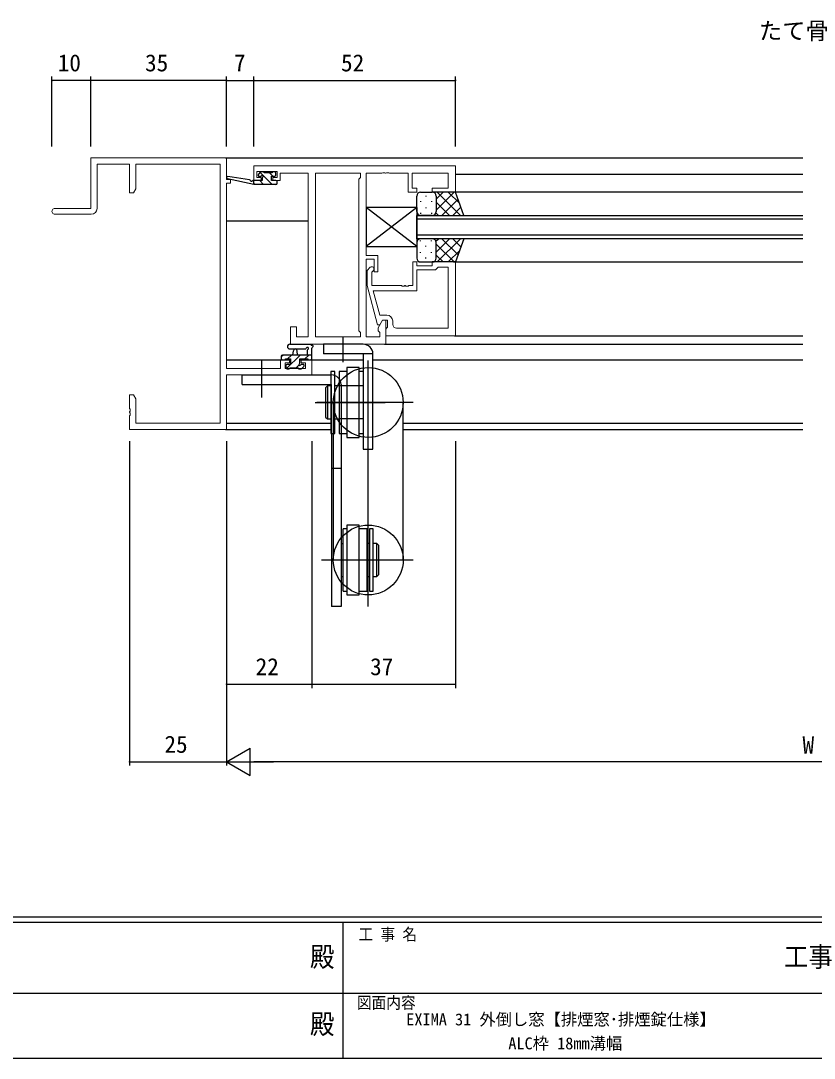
# Model space of a CAD drawing. Units: millimetres, scale not verified. Extents: x -397 to 397, y -282 to 282.
# Drawn here: x -91.9 to 112.5, y -282.1 to -14.7 of the extents above; entities that cross this region are included whole.
import ezdxf
from ezdxf.enums import TextEntityAlignment as Align

# ---------------------------------------------------------------- set-up
doc = ezdxf.new("R2010")
doc.units = ezdxf.units.MM
doc.header["$LTSCALE"] = 2
for name, color, linetype in [('0-1_USER1', 3, 'Continuous'), ('0-3_YKK_12', 2, 'Continuous'), ('0-4_YKK_13', 4, 'Continuous'), ('0-6_YKK_D', 6, 'Continuous'), ('0-7_YKK_ZWAK', 7, 'Continuous')]:
    doc.layers.add(name, color=color, linetype=linetype)
doc.layers.add('0-2_YKK_11', color=7, linetype='Continuous', lineweight=18)
doc.styles.add('ＭＳ ゴシック', font='')
doc.styles.get('ＭＳ ゴシック').set_extended_font_data('MS Gothic')

msp = doc.modelspace()

# ---------------------------------------------------------------- linework, layer by layer
at = {"layer": '0-2_YKK_11'}
for p, q in [((-15.942, -96.17), (-15.942, -54.03)), ((-73.742, -64.6), (-83.122, -64.6)), ((3.928, -92.97), (3.928, -92.1))]:
    msp.add_line(p, q, dxfattribs=at)
for points in [[(-83.122, -63.1), (-73.872, -63.1), (-73.872, -50.1), (-38.872, -50.1), (-38.872, -55.6), (-37.872, -55.6), (-37.872, -56.6), (-38.872, -56.6), (-38.872, -104.37), (-24.972, -104.37), (-24.972, -102.1), (-22.672, -102.1), (-22.672, -102.9), (-23.772, -102.9), (-23.772, -104.37), (-18.502, -104.37), (-18.502, -102.9), (-19.672, -102.9), (-19.672, -102.1), (-16.872, -102.1), (-16.872, -106), (-38.872, -106), (-38.872, -120.1), (-63.872, -120.1), (-63.872, -116.558), (-63.752, -116.375), (-63.752, -115.825), (-63.872, -115.642), (-63.872, -115.558), (-63.752, -115.375), (-63.752, -114.825), (-63.872, -114.642), (-63.872, -111.1), (-62.872, -111.1), (-62.242, -112.191), (-62.242, -118.47), (-40.502, -118.47)], [(-40.502, -118.47), (-40.502, -51.73), (-62.242, -51.73), (-62.242, -58.009), (-62.872, -59.1), (-63.872, -59.1), (-63.872, -51.73), (-72.242, -51.73), (-72.242, -63.1)], [(-31.872, -52.1), (20.128, -52.1), (20.128, -58.9), (14.128, -58.9), (14.128, -57.9), (18.198, -57.9), (18.198, -54.03), (8.928, -54.03), (8.928, -57.9), (10.128, -57.9), (10.128, -58.9), (7.928, -58.9), (7.928, -54.03), (3.086, -54.03), (2.903, -53.91), (2.353, -53.91), (2.17, -54.03), (2.086, -54.03), (1.903, -53.91), (1.353, -53.91), (1.17, -54.03), (-2.872, -54.03), (-2.872, -75.2), (0.128, -75.2), (0.128, -79.4), (-0.872, -79.4), (-0.872, -76.2), (-2.872, -76.2), (-2.872, -96.17), (0.628, -96.17), (0.628, -95.1), (0.198, -94.67), (0.198, -93.857), (1.328, -91.9), (2.128, -91.9), (2.128, -98.1), (-22.372, -98.1), (-22.372, -93.6), (-20.872, -93.6), (-20.872, -96.17)], [(-20.872, -96.17), (-17.872, -96.17), (-17.872, -54.03), (-25.072, -54.03), (-25.072, -54.83), (-25.072, -55.9), (-26.972, -55.9), (-26.972, -55.1), (-25.872, -55.1), (-25.872, -53.6), (-31.072, -53.6), (-31.072, -55.1), (-29.972, -55.1), (-29.972, -55.9), (-31.872, -55.9), (-31.872, -52.1)], [(20.128, -95.9), (20.128, -76.9), (14.128, -76.9), (14.128, -77.9), (10.128, -77.9), (10.128, -76.9), (9.128, -76.9), (9.128, -83), (8.086, -83), (7.903, -83.12), (7.353, -83.12), (7.17, -83), (7.086, -83), (6.903, -83.12), (6.353, -83.12), (6.17, -83), (-1.472, -83), (-1.472, -79.549), (-1.048, -79.124)], [(-1.896, -78.276), (-2.672, -79.051), (-2.672, -82.997), (0.035, -93.1), (0.635, -93.1), (1.328, -91.9), (2.628, -91.9), (2.628, -93.7), (2.428, -93.9), (2.128, -94.2), (2.128, -95.9), (20.128, -95.9)], [(2.428, -90.6), (0.608, -90.6), (-1.08, -84.3), (10.128, -84.3), (10.128, -78.9), (14.928, -78.9), (15.428, -78.4), (15.628, -78.2), (18.198, -78.2), (18.198, -93.97)], [(18.198, -78.2), (18.198, -93.97), (4.928, -93.97)]]:
    msp.add_lwpolyline(points, dxfattribs=at)
msp.add_lwpolyline([(-15.942, -96.17), (-15.942, -54.03), (-4.372, -54.03), (-4.372, -55.1), (-4.802, -55.53), (-4.802, -94.67), (-4.372, -95.1), (-4.372, -96.17)], close=True, dxfattribs=at)
for centre, radius, start, end in [((-83.122, -63.85), 0.75, 89.99999, 270.00001), ((-73.742, -63.1), 1.5, 270.00001, 359.99999), ((-1.472, -78.7), 0.6, 314.99999, 135.00001), ((2.428, -92.1), 1.5, 0.00001, 89.99999), ((4.928, -92.97), 1, 180.00001, 269.99999)]:
    msp.add_arc(centre, radius, start, end, dxfattribs=at)
at = {"layer": '0-3_YKK_12'}
for p, q in [((-39.172, -50.1), (109.628, -50.1)), ((20.128, -54.3), (109.628, -54.3)), ((109.628, -58.9), (14.423, -58.9)), ((-38.872, -66.3), (-17.872, -66.3)), ((109.628, -65.9), (10.127, -65.9)), ((10.127, -69.9), (109.628, -69.9)), ((19.628, -76.9), (109.628, -76.9)), ((19.828, -95.9), (109.628, -95.9)), ((1.828, -98.1), (109.628, -98.1)), ((-38.872, -102.1), (-22.372, -102.1)), ((-19.972, -102.1), (-3.672, -102.1)), ((-1.172, -102.1), (109.628, -102.1)), ((-39.172, -120.1), (-11.974, -120.1)), ((-38.872, -118.47), (-11.974, -118.47)), ((6.628, -118.47), (109.628, -118.47)), ((6.628, -120.1), (109.628, -120.1))]:
    msp.add_line(p, q, dxfattribs=at)
msp.add_lwpolyline([(109.628, -70.9), (10.127, -70.9), (10.127, -64.9), (109.628, -64.9)], dxfattribs=at)
at = {"layer": '0-4_YKK_13'}
for p, q in [((-31.87, -56.9), (-38.631, -55.494)), ((-32.984, -55.726), (-38.526, -54.903)), ((-31.87, -55.9), (-31.957, -55.886)), ((-31.87, -56.9), (-31.87, -55.9)), ((-30.184, -53.788), (-30.684, -54.288)), ((-30.472, -54.8), (-30.133, -54.8)), ((-29.335, -56.9), (-30.335, -55.9)), ((-27.09, -56.9), (-30.193, -53.797)), ((-29.372, -53.7), (-29.972, -53.7)), ((-27.172, -53.9), (-29.172, -53.9)), ((-26.945, -54.8), (-27.845, -53.9)), ((-26.172, -55.9), (-27.272, -55.9)), ((-26.472, -53.7), (-26.972, -53.7)), ((-26.172, -54.5), (-26.172, -54)), ((-31.58, -56.9), (-31.87, -56.61)), ((-26.172, -56.9), (-31.87, -56.9)), ((-25.872, -56.6), (-25.872, -56.2)), ((10.128, -63.9), (10.128, -59.9)), ((11.076, -61.235), (11.076, -61.435)), ((11.128, -58.9), (14.128, -58.9)), ((12.491, -59.82), (12.491, -60.02)), ((13.906, -61.235), (13.906, -61.435)), ((15.128, -63.52), (19.748, -58.9)), ((15.128, -60.692), (16.92, -58.9)), ((15.128, -59.9), (15.128, -63.5)), ((15.128, -60.3), (15.128, -63.9)), ((15.128, -61.46), (18.568, -64.9)), ((15.396, -58.9), (21.396, -64.9)), ((16.577, -64.9), (20.772, -60.704)), ((18.225, -58.9), (21.185, -61.861)), ((10.128, -72.9), (-2.872, -62.9)), ((10.128, -62.9), (-2.872, -72.9)), ((10.128, -62.9), (-2.872, -62.9)), ((10.128, -62.9), (10.128, -72.9)), ((12.491, -62.85), (12.491, -63.05)), ((19.405, -64.9), (21.517, -62.788)), ((11.076, -64.265), (11.076, -64.465)), ((14.128, -64.9), (11.128, -64.9)), ((13.906, -64.265), (13.906, -64.465)), ((14.128, -64.9), (22.271, -64.9)), ((15.071, -64.232), (15.739, -64.9)), ((10.128, -71.9), (10.128, -75.9)), ((11.076, -71.535), (11.076, -71.335)), ((14.128, -70.9), (11.128, -70.9)), ((13.906, -71.535), (13.906, -71.335)), ((22.271, -70.9), (14.128, -70.9)), ((15.071, -71.568), (15.739, -70.9)), ((15.128, -74.34), (18.568, -70.9)), ((15.128, -75.5), (15.128, -71.9)), ((15.396, -76.9), (21.396, -70.9)), ((16.577, -70.9), (20.772, -75.096)), ((19.405, -70.9), (21.517, -73.012)), ((11.076, -74.565), (11.076, -74.365)), ((12.491, -72.95), (12.491, -72.75)), ((13.906, -74.565), (13.906, -74.365)), ((15.128, -72.28), (19.748, -76.9)), ((15.128, -75.9), (15.128, -72.3)), ((18.225, -76.9), (21.185, -73.939)), ((11.128, -76.9), (14.128, -76.9)), ((12.491, -75.98), (12.491, -75.78)), ((15.128, -75.108), (16.92, -76.9)), ((-8.872, -102.685), (-8.872, -96.232)), ((-22.6, -98.1), (-17.438, -98.1)), ((-24.772, -101.26), (-24.412, -100.9)), ((-24.772, -101.2), (-24.772, -101.8)), ((-16.872, -100.9), (-24.472, -100.9)), ((-23.395, -104.373), (-19.922, -100.9)), ((-23.167, -101.9), (-22.167, -100.9)), ((-22.6, -99.3), (-18.639, -99.303)), ((-21.772, -100.9), (-21.67, -99.756)), ((-20.572, -100.9), (-20.674, -99.756)), ((-18.677, -101.9), (-17.677, -100.9)), ((-18.072, -99.72), (-18.072, -100.9)), ((-16.872, -101.8), (-16.872, -99.12)), ((-3.672, -100.6), (-3.672, -125.1)), ((-29.872, -102.278), (-29.872, -111.807)), ((-24.472, -102.1), (-23.872, -102.1)), ((-23.572, -103.6), (-23.572, -104.1)), ((-22.572, -104.2), (-20.472, -104.2)), ((-20.977, -104.2), (-20.193, -103.416)), ((-19.172, -103.3), (-19.511, -103.3)), ((-19.46, -104.312), (-18.96, -103.812)), ((-17.772, -102.1), (-17.172, -102.1)), ((-4.674, -104.1), (-7.874, -104.1)), ((-4.674, -122.1), (-4.674, -104.1)), ((-2.372, -165.668), (-2.372, -102.266)), ((-23.272, -104.4), (-22.772, -104.4)), ((-20.272, -104.4), (-19.672, -104.4)), ((-10.974, -105.1), (-11.974, -105.1)), ((-11.974, -105.1), (-11.974, -121.1)), ((-10.974, -121.1), (-10.974, -105.1)), ((-7.874, -105.1), (-9.874, -105.1)), ((-3.674, -105.1), (-4.674, -105.1)), ((-34.872, -108.5), (-11.974, -108.5)), ((-11.872, -108.5), (-11.974, -108.5)), ((-11.872, -121.1), (-11.872, -108.5)), ((-9.874, -108.85), (-10.974, -108.85)), ((-3.674, -108.85), (-9.874, -108.85)), ((-9.372, -108.5), (-9.372, -121.1)), ((-16.084, -113.1), (2.021, -113.1)), ((9.162, -113.1), (-15.588, -113.1)), ((-11.372, -113.1), (-11.372, -153.7)), ((6.628, -153.7), (6.628, -113.1)), ((-13.374, -116.85), (-12.874, -117.35)), ((-12.874, -117.35), (-11.974, -117.35)), ((-10.974, -117.35), (-9.874, -117.35)), ((-3.674, -117.35), (-9.874, -117.35)), ((-11.974, -121.1), (-10.974, -121.1)), ((-11.872, -121.1), (-11.872, -165.7)), ((-4.674, -121.1), (-3.674, -121.1)), ((-11.872, -130.069), (-9.372, -130.069)), ((-8.874, -161.7), (-8.874, -145.7)), ((-7.874, -145.7), (-8.874, -145.7)), ((-4.674, -144.7), (-7.874, -144.7)), ((-7.874, -144.7), (-7.874, -162.7)), ((-2.674, -145.7), (-4.674, -145.7)), ((-2.072, -145.7), (-2.072, -161.7)), ((-1.072, -145.7), (-2.072, -145.7)), ((-1.072, -161.7), (-1.072, -145.7)), ((-9.372, -149.45), (-8.874, -149.45)), ((-2.072, -149.45), (-2.674, -149.45)), ((2.423, -153.7), (-14.411, -153.7)), ((9.162, -153.7), (-14.088, -153.7)), ((-0.172, -157.95), (0.328, -157.45)), ((-9.372, -157.95), (-8.874, -157.95)), ((-2.674, -157.95), (-2.072, -157.95)), ((-1.072, -157.95), (-0.172, -157.95)), ((-8.874, -161.7), (-7.874, -161.7)), ((-2.072, -161.7), (-1.072, -161.7))]:
    msp.add_line(p, q, dxfattribs=at)
for points in [[(-29.672, -55.261), (-29.672, -55.9), (-31.87, -55.9)], [(-27.272, -55.9), (-27.272, -54.8), (-26.472, -54.8)], [(22.271, -64.9), (20.128, -58.9), (14.128, -58.9)], [(-2.872, -62.9), (-2.872, -72.9), (10.128, -72.9)], [(22.271, -70.9), (20.128, -76.9), (14.128, -76.9)], [(-3.672, -98.1), (-13.872, -98.1), (-13.872, -100.6)], [(-3.672, -125.1), (-1.172, -125.1), (-1.172, -100.6), (-13.872, -100.6)], [(-23.672, -101.9), (-22.372, -101.9), (-22.372, -103.3), (-23.272, -103.3)], [(-19.972, -102.839), (-19.972, -101.9), (-17.972, -101.9)], [(-7.874, -104.1), (-7.874, -122.1), (-4.674, -122.1)], [(-34.872, -108.5), (-34.872, -106), (-11.974, -106)], [(-9.874, -105.1), (-9.874, -121.1), (-7.874, -121.1)], [(-12.874, -108.85), (-13.374, -109.35), (-13.374, -116.85)], [(-11.974, -108.85), (-12.874, -108.85), (-12.874, -117.35)], [(-9.372, -121.1), (-9.372, -165.7), (-11.872, -165.7)], [(-7.874, -162.7), (-4.674, -162.7), (-4.674, -144.7)], [(-4.674, -161.7), (-2.674, -161.7), (-2.674, -145.7)], [(-0.172, -157.95), (-0.172, -149.45), (-1.072, -149.45)], [(0.328, -157.45), (0.328, -149.95), (-0.172, -149.45)]]:
    msp.add_lwpolyline(points, dxfattribs=at)
for centre in [(-2.374, -113.1), (-2.372, -153.7)]:
    msp.add_circle(centre, 9, dxfattribs=at)
for centre, radius, start, end in [((-38.57, -55.2), 0.3, 81.55064, 258.25019), ((-33.028, -56.023), 0.3, 21.55064, 81.55064), ((-32.47, -55.803), 0.3, 201.55064, 320.80246), ((-32.005, -56.182), 0.3, 80.80246, 140.80246), ((-30.472, -54.5), 0.3, 135, 270), ((-29.972, -54), 0.3, 90, 135), ((-30.133, -54.5), 0.3, 270, 326.94427), ((-29.672, -54.8), 0.25, 303.05573, 146.94427), ((-29.372, -55.261), 0.3, 123.05573, 180), ((-29.372, -53.9), 0.2, 0, 90), ((-26.972, -53.9), 0.2, 90, 180), ((-26.472, -54), 0.3, 0, 90), ((-26.472, -54.5), 0.3, 270, 0), ((-26.172, -56.2), 0.3, 0, 90), ((-26.172, -56.6), 0.3, 270, 0), ((11.128, -59.9), 1, 90, 180), ((14.128, -59.9), 1, 0, 90), ((14.128, -59.9), 1, 0, 90), ((11.128, -63.9), 1, 180, 270), ((14.128, -63.9), 1, 270, 0), ((14.128, -63.9), 1, 270, 0), ((11.128, -71.9), 1, 90, 180), ((14.128, -71.9), 1, 0, 90), ((14.128, -71.9), 1, 0, 90), ((11.128, -75.9), 1, 180, 270), ((14.128, -75.9), 1, 270, 0), ((14.128, -75.9), 1, 270, 0), ((-22.6, -98.7), 0.6, 89.95977, 269.95977), ((-18.072, -99.2), 0.3, 300, 160.81024), ((-17.438, -98.4), 0.3, 40.52878, 90), ((-16.982, -98.01), 0.3, 220.52878, 280.52878), ((-16.872, -98.6), 0.3, 300, 100.52878), ((-16.572, -99.12), 0.3, 120, 180), ((-3.672, -100.6), 2.5, 0, 90), ((-24.472, -101.2), 0.3, 90, 180), ((-21.172, -99.8), 0.5, 5.09207, 174.90793), ((-18.639, -99.003), 0.3, 269.95977, 340.81024), ((-17.772, -99.72), 0.3, 120, 180), ((-24.472, -101.8), 0.3, 180, 270), ((-23.872, -101.9), 0.2, 270, 0), ((-23.272, -103.6), 0.3, 90, 180), ((-23.272, -104.1), 0.3, 180, 270), ((-22.772, -104.2), 0.2, 270, 0), ((-20.272, -104.2), 0.2, 180, 270), ((-19.972, -103.3), 0.25, 123.05573, 326.94427), ((-20.272, -102.839), 0.3, 303.05573, 0), ((-19.511, -103.6), 0.3, 90, 146.94427), ((-19.172, -103.6), 0.3, 315, 90), ((-17.772, -101.9), 0.2, 180, 270), ((-17.172, -101.8), 0.3, 270, 0), ((-19.672, -104.1), 0.3, 270, 315), ((-11.872, -108.5), 2.5, 0, 90)]:
    msp.add_arc(centre, radius, start, end, dxfattribs=at)
at = {"layer": '0-6_YKK_D'}
for p, q in [((-83.872, -47.1), (-83.872, -29.1)), ((-73.872, -47.1), (-73.872, -29.1)), ((-73.872, -47.1), (-73.872, -29.1)), ((-38.872, -47.1), (-38.872, -29.1)), ((-38.872, -47.1), (-38.872, -29.1)), ((-31.872, -47.1), (-31.872, -29.1)), ((-31.872, -47.1), (-31.872, -29.1)), ((20.128, -47.1), (20.128, -29.1)), ((-73.872, -30.1), (-83.872, -30.1)), ((-38.872, -30.1), (-73.872, -30.1)), ((-38.872, -30.1), (-31.872, -30.1)), ((-31.872, -30.1), (20.128, -30.1)), ((-63.872, -123.1), (-63.872, -206.7)), ((-38.872, -123.1), (-38.872, -206.7)), ((-38.872, -123.1), (-38.872, -206.7)), ((-38.872, -123.1), (-38.872, -186.7)), ((-16.872, -123.1), (-16.872, -186.7)), ((-16.872, -123.1), (-16.872, -186.7)), ((20.128, -123.1), (20.128, -186.7)), ((-38.872, -185.7), (-16.872, -185.7)), ((-16.872, -185.7), (20.128, -185.7)), ((-38.872, -205.7), (-32.81, -202.2)), ((-32.81, -209.2), (-32.81, -202.2)), ((-63.872, -205.7), (-38.872, -205.7)), ((-38.872, -205.7), (-32.81, -209.2)), ((-38.872, -205.7), (-26.748, -205.7)), ((254.128, -205.7), (-31.872, -205.7))]:
    msp.add_line(p, q, dxfattribs=at)
for centre, start, end in [((-83.872, -30.1), 0, 180), ((-83.872, -30.1), 180, 0), ((-73.872, -30.1), 0, 180), ((-73.872, -30.1), 0, 180), ((-73.872, -30.1), 180, 0), ((-73.872, -30.1), 180, 0), ((-38.872, -30.1), 0, 180), ((-38.872, -30.1), 0, 180), ((-38.872, -30.1), 180, 0), ((-38.872, -30.1), 180, 0), ((-31.872, -30.1), 0, 180), ((-31.872, -30.1), 0, 180), ((-31.872, -30.1), 180, 0), ((-31.872, -30.1), 180, 0), ((20.128, -30.1), 0, 180), ((20.128, -30.1), 180, 0), ((-38.872, -185.7), 0, 180), ((-38.872, -185.7), 180, 0), ((-16.872, -185.7), 0, 180), ((-16.872, -185.7), 0, 180), ((-16.872, -185.7), 180, 0), ((-16.872, -185.7), 180, 0), ((20.128, -185.7), 0, 180), ((20.128, -185.7), 180, 0), ((-63.872, -205.7), 0, 180), ((-63.872, -205.7), 180, 0)]:
    msp.add_arc(centre, 0.106, start, end, dxfattribs=at)
at = {"layer": '0-7_YKK_ZWAK'}
for p, q in [((376.1, -245.7), (-393.9, -245.7)), ((338.3, -247.1), (-393.9, -247.1)), ((-8.9, -247.1), (-8.9, -282.1)), ((-136.3, -265.299), (-7.5, -265.299)), ((-7.5, -265.299), (121.3, -265.299)), ((-393.9, -282.1), (338.3, -282.1))]:
    msp.add_line(p, q, dxfattribs=at)

# ---------------------------------------------------------------- texts
at = {"layer": '0-1_USER1', "style": 'ＭＳ ゴシック'}
for s, height, p in [('たて骨', 4.399, (98.298, -20.834)), ('EXIMA 31 外倒し窓【排煙窓･排煙錠仕様】', 3.079, (7.417, -274.549)), ('ALC枠 18mm溝幅', 3.079, (33.717, -280.725))]:
    msp.add_text(s, height=height, dxfattribs=at).set_placement(p, align=Align.BOTTOM_LEFT)
at = {"layer": '0-6_YKK_D', "style": 'ＭＳ ゴシック'}
for s, p in [('10', (-82.392, -29.1)), ('35', (-59.892, -29.1)), ('7', (-36.972, -29.1)), ('52', (-9.392, -29.1)), ('22', (-31.392, -184.7)), ('37', (-1.892, -184.7)), ('25', (-54.892, -204.7)), ('W', (109.528, -204.9))]:
    msp.add_text(s, height=4.399, dxfattribs=at).set_placement(p, align=Align.BOTTOM_LEFT)
at = {"layer": '0-7_YKK_ZWAK', "style": 'ＭＳ ゴシック', "width": 0.9}
for s, height, p in [('工 事 名', 3.079, (-4.888, -252.633)), ('殿', 5.132, (-17.382, -260.056)), ('工事', 5.132, (104.731, -260.056)), ('図面内容', 3.079, (-5.283, -270.248)), ('殿', 5.132, (-17.382, -277.378))]:
    msp.add_text(s, height=height, dxfattribs=at).set_placement(p, align=Align.BOTTOM_LEFT)

doc.saveas('drawing.dxf')
